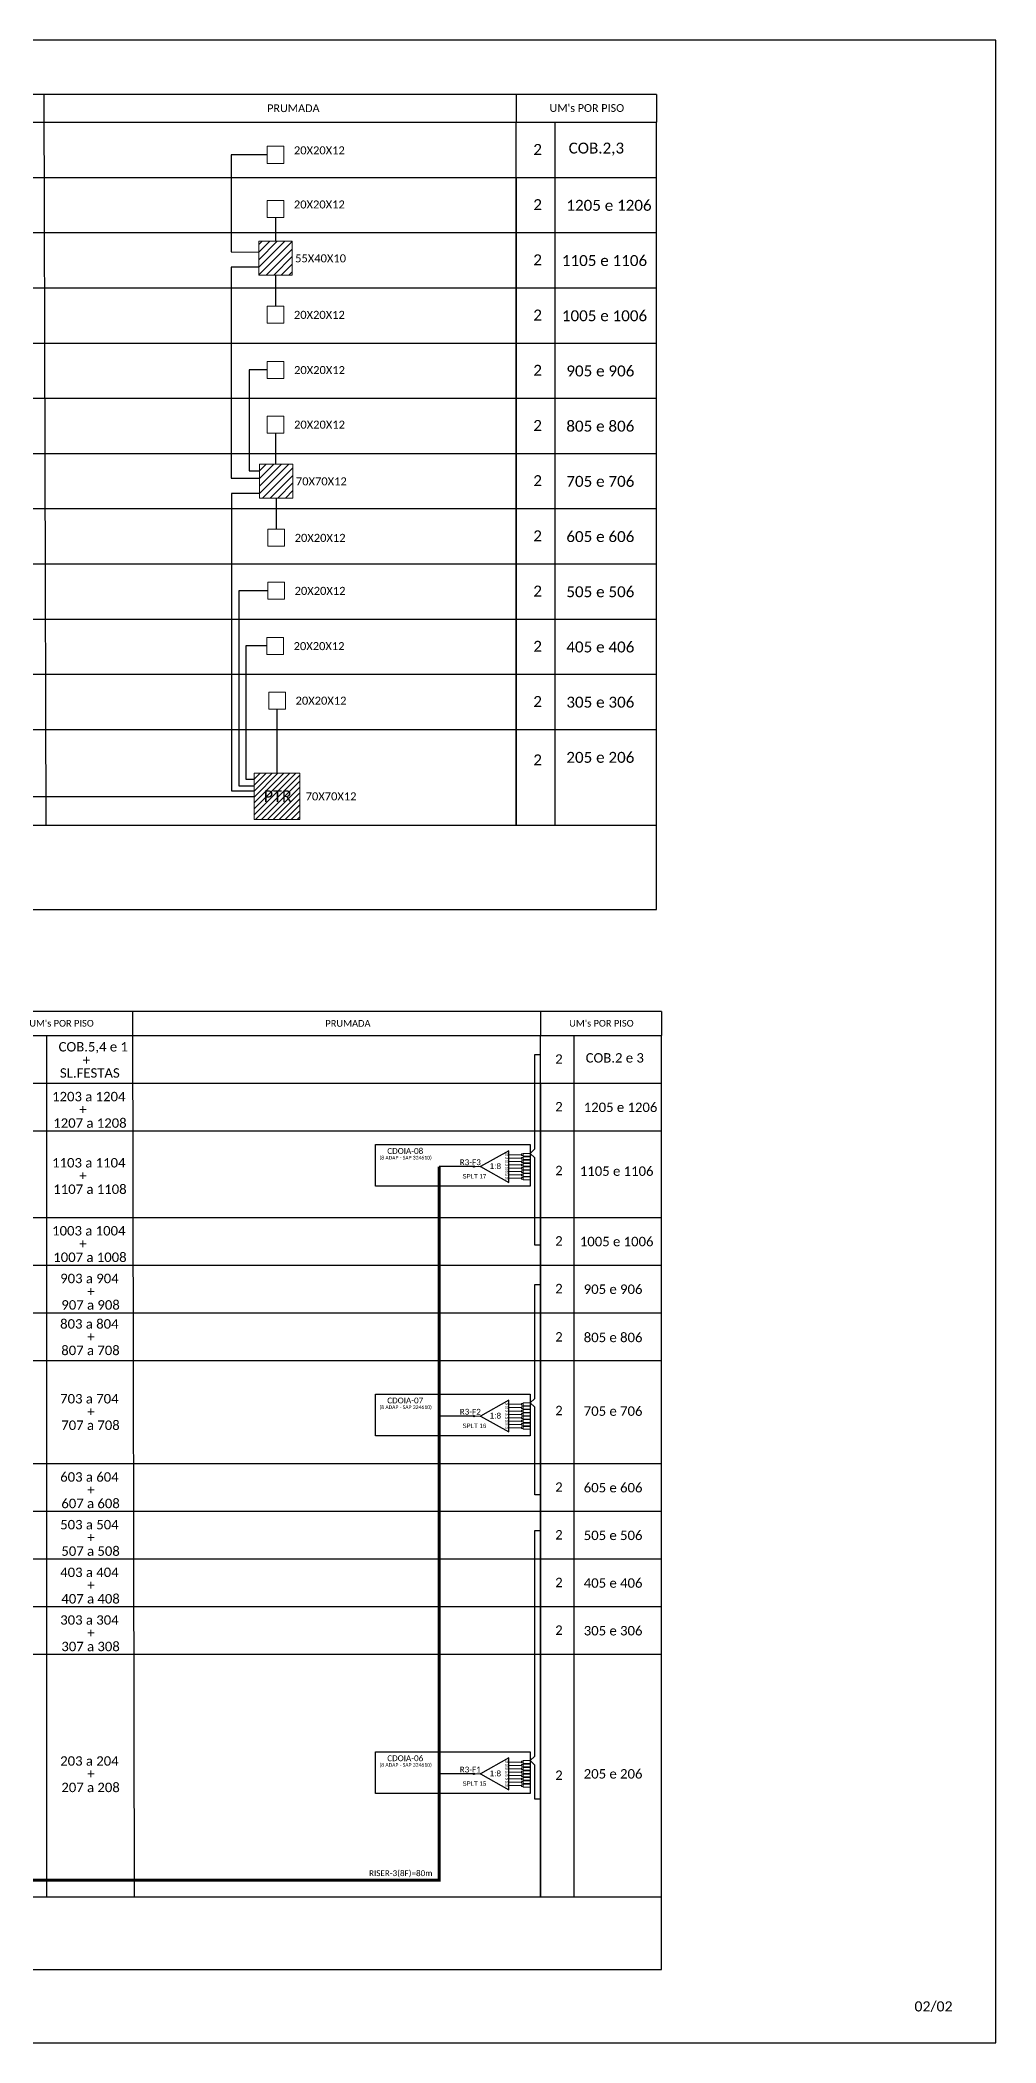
# Model space of a CAD drawing. Header units: metres. Extents: x -1286 to 468, y -500 to 94.
# Drawn here: x 185 to 468, y -500 to 94 of the extents above; entities that cross this region are included whole.
import ezdxf
from ezdxf.enums import TextEntityAlignment as Align

# ---------------------------------------------------------------- set-up
doc = ezdxf.new("R2010")
doc.units = ezdxf.units.M
doc.styles.add('ARIAL', font='arial.ttf')
doc.styles.add('WMF-Calibri0', font='calibri.ttf')

# ---------------------------------------------------------------- blocks, each defined once
blk = doc.blocks.new('SPLT_1-8_SC-APC')
at = {"color": 1}
blk.add_lwpolyline([(-7.37, -2.1), (-17.04, -7.55), (-7.37, -13), (-7.37, -2.1)], dxfattribs=at)
at = {"color": 3, "lineweight": 0}
for points in [[(-2.99, -3.51), (-7.37, -3.51)], [(-7.37, -4.66), (-2.99, -4.66)], [(-7.37, -5.82), (-2.99, -5.82)], [(-2.41, -3.02), (-2.41, -4)], [(-2.41, -3.02), (0, -3.02)], [(-2.41, -4), (0, -4)], [(-2.41, -4.17), (-2.41, -5.16)], [(-2.41, -4.17), (0, -4.17)], [(-2.41, -5.16), (0, -5.16)], [(-2.41, -5.32), (-2.41, -6.31)], [(-2.41, -5.32), (0, -5.32)], [(-2.41, -6.31), (0, -6.31)], [(-2.41, -6.48), (-2.41, -7.46)], [(-2.41, -6.48), (0, -6.48)], [(-7.37, -6.97), (-2.99, -6.97)], [(-7.37, -8.12), (-2.99, -8.12)], [(-7.37, -9.28), (-2.99, -9.28)], [(-7.37, -10.43), (-2.99, -10.43)], [(-7.37, -11.58), (-2.99, -11.58)], [(-2.41, -7.46), (0, -7.46)], [(-2.41, -7.63), (-2.41, -8.62)], [(-2.41, -7.63), (0, -7.63)], [(-2.41, -8.62), (0, -8.62)], [(-2.41, -8.78), (-2.41, -9.77)], [(-2.41, -8.78), (0, -8.78)], [(-2.41, -9.77), (0, -9.77)], [(-2.41, -9.94), (-2.41, -10.92)], [(-2.41, -9.94), (0, -9.94)], [(-2.41, -10.92), (0, -10.92)], [(-2.41, -11.09), (-2.41, -12.08)], [(-2.41, -11.09), (0, -11.09)], [(-2.41, -12.08), (0, -12.08)]]:
    blk.add_lwpolyline(points, dxfattribs=at)
for points in [[(-2.99, -3.22), (-2.41, -3.22), (-2.41, -3.8), (-2.99, -3.8)], [(-2.99, -4.38), (-2.41, -4.38), (-2.41, -4.95), (-2.99, -4.95)], [(-2.99, -5.53), (-2.41, -5.53), (-2.41, -6.1), (-2.99, -6.1)], [(-2.99, -6.68), (-2.41, -6.68), (-2.41, -7.26), (-2.99, -7.26)], [(-2.99, -7.84), (-2.41, -7.84), (-2.41, -8.41), (-2.99, -8.41)], [(-2.99, -8.99), (-2.41, -8.99), (-2.41, -9.56), (-2.99, -9.56)], [(-2.99, -10.14), (-2.41, -10.14), (-2.41, -10.72), (-2.99, -10.72)], [(-2.99, -11.3), (-2.41, -11.3), (-2.41, -11.87), (-2.99, -11.87)]]:
    blk.add_lwpolyline(points, close=True, dxfattribs=at)
at = {"color": 1, "lineweight": 0}
blk.add_lwpolyline([(-17.04, -7.55), (-19.26, -7.55)], dxfattribs=at)
at = {"color": 1, "style": 'ARIAL'}
for s, height, p in [('1:8', 2, (-13.91, -8.4)), ('S1', 0.75, (-8.74, -3.78)), ('S2', 0.75, (-8.74, -4.97)), ('S3', 0.75, (-8.74, -6.18)), ('S4', 0.75, (-8.74, -7.36)), ('S5', 0.75, (-8.74, -8.57)), ('S6', 0.75, (-8.74, -9.69)), ('S7', 0.75, (-8.74, -10.78)), ('S8', 0.75, (-8.74, -11.9))]:
    blk.add_text(s, height=height, dxfattribs=at).set_placement(p)
blk = doc.blocks.new('SPLITTER FUTURO')
blk.add_point((0, 0))
at = {"style": 'ARIAL', "text_generation_flag": 6, "flags": 4}
for tag, p, height in [('SPLT', (-6.22, -4.1), 1.5), ('INSTAL.', (-6.25, -6.09), 1.25)]:
    blk.add_attdef(tag, p, '', height=height, rotation=180, dxfattribs=at)

msp = doc.modelspace()

# ---------------------------------------------------------------- hatches: boundary and pattern name
h = msp.add_hatch()
h.set_pattern_fill('ANSI31', color=1, scale=10, style=0)
h.set_pattern_definition([(45, (-363.3867, -520.943), (-0.8838835, 0.8838835), [])])
h.paths.add_polyline_path([(248.23, -136.98), (261.8, -136.98), (261.8, -123.22), (248.23, -123.22)])
h.paths.add_polyline_path([(250.24, -132.63), (260.32, -132.63), (260.32, -127.48), (250.24, -127.48)], flags=24)
h = msp.add_hatch(color=3)
h.dxf.hatch_style = 1
edge = h.paths.add_edge_path()
edge.add_arc((313.45, -239.89), 0.209, 0, 360)
h = msp.add_hatch(color=3)
h.dxf.hatch_style = 1
edge = h.paths.add_edge_path()
edge.add_arc((313.45, -313.89), 0.209, 0, 360)
h = msp.add_hatch(color=3)
h.dxf.hatch_style = 1
edge = h.paths.add_edge_path()
edge.add_arc((313.45, -420), 0.209, 0, 360)

# ---------------------------------------------------------------- linework, layer by layer
at = {"color": 1, "linetype": 'Continuous'}
for p, q in [((249.59, 33.54), (250.61, 34.55)), ((249.59, 31.29), (252.85, 34.55)), ((249.59, 29.05), (255.1, 34.55)), ((249.59, 26.8), (257.34, 34.55)), ((249.59, 24.56), (259.5, 34.46)), ((251.79, 24.51), (259.5, 32.21)), ((254.04, 24.51), (259.5, 29.97)), ((256.28, 24.51), (259.5, 27.72)), ((258.53, 24.51), (259.5, 25.48)), ((249.82, -33.59), (251.82, -31.59)), ((249.82, -35.84), (254.06, -31.59)), ((249.82, -38.08), (256.31, -31.59)), ((249.82, -40.33), (258.55, -31.59)), ((250.76, -41.63), (259.72, -32.67)), ((253, -41.63), (259.72, -34.91)), ((255.25, -41.63), (259.72, -37.16)), ((257.49, -41.63), (259.72, -39.4))]:
    msp.add_line(p, q, dxfattribs=at)
at = {"color": 30}
for p, q in [((313.45, -239.89), (303.07, -239.89)), ((313.45, -313.89), (303.07, -313.89)), ((313.45, -420), (303.07, -420))]:
    msp.add_line(p, q, dxfattribs=at)
msp.add_lwpolyline([(-372.87, -499.81), (468.13, -499.81), (468.13, 94.19), (-372.87, 94.19)], close=True)
at = {"color": 0}
for points in [[(325.9, 78.05), (-107.22, 78.05)], [(367.49, 78.05), (325.9, 78.05)], [(333.08, -193.93), (-120.34, -193.93)], [(369, -193.93), (333.08, -193.93)]]:
    msp.add_lwpolyline(points, dxfattribs=at)
at = {"color": 7}
for points in [[(185.87, 78.05), (186.51, -138.68)], [(212.15, -193.93), (212.7, -456.44)]]:
    msp.add_lwpolyline(points, dxfattribs=at)
for points in [[(325.9, 78.05), (325.9, 69.82)], [(325.9, 78.05), (325.9, 69.82)], [(367.49, 78.05), (367.49, 69.82)], [(-107.22, 69.82), (325.9, 69.82)], [(-107.22, 69.82), (-107.22, -163.7), (325.9, -163.7)], [(-107.22, 69.82), (367.49, 69.82)], [(325.9, -138.68), (325.9, 69.82)], [(325.9, 69.82), (367.49, 69.82)], [(325.9, -163.7), (367.49, -163.7), (367.49, 69.82)], [(337.47, -138.68), (337.47, 69.82)], [(-107.22, 53.45), (367.49, 53.45)], [(325.9, 53.45), (325.9, -138.68)], [(-107.22, 37.08), (325.9, 37.08)], [(325.9, 37.08), (367.49, 37.08)], [(-107.22, 20.71), (325.9, 20.71)], [(325.9, 20.71), (367.49, 20.71)], [(-107.22, 4.34), (325.9, 4.34)], [(325.9, 4.34), (367.49, 4.34)], [(-107.22, -12.04), (325.9, -12.04)], [(325.9, -12.04), (367.49, -12.04)], [(-107.22, -28.41), (325.9, -28.41)], [(325.9, -28.41), (367.49, -28.41)], [(-107.22, -44.78), (325.9, -44.78)], [(325.9, -44.78), (367.49, -44.78)], [(-107.22, -61.15), (325.9, -61.15)], [(325.9, -61.15), (367.49, -61.15)], [(-107.22, -77.52), (325.9, -77.52)], [(325.9, -77.52), (367.49, -77.52)], [(-107.22, -93.89), (325.9, -93.89)], [(325.9, -93.89), (367.49, -93.89)], [(-107.22, -110.27), (325.9, -110.27)], [(325.9, -110.27), (367.49, -110.27)], [(-107.22, -138.68), (325.9, -138.68)], [(325.9, -138.68), (367.49, -138.68)], [(333.08, -193.93), (333.08, -201.03)], [(333.08, -193.93), (333.08, -201.03)], [(369, -193.93), (369, -201.03)], [(-120.34, -201.03), (333.08, -201.03)], [(-120.34, -201.03), (-120.34, -478.05), (333.08, -478.05)], [(-120.34, -201.03), (369, -201.03)], [(186.82, -456.44), (186.82, -201.03)], [(333.08, -201.03), (369, -201.03)], [(333.08, -478.05), (369, -478.05), (369, -201.03)], [(333.08, -456.44), (333.08, -201.03)], [(343.07, -456.44), (343.07, -201.03)], [(-120.34, -215.17), (369, -215.17)], [(333.08, -215.17), (333.08, -456.44)], [(-120.34, -229.31), (333.08, -229.31)], [(333.08, -229.31), (369, -229.31)], [(-120.34, -254.98), (333.08, -254.98)], [(333.08, -254.98), (369, -254.98)], [(-120.34, -269.12), (333.08, -269.12)], [(333.08, -269.12), (369, -269.12)], [(-120.34, -283.26), (333.08, -283.26)], [(-120.34, -283.26), (333.08, -283.26)], [(333.08, -283.26), (369, -283.26)], [(-120.34, -297.4), (369, -297.4)], [(-120.34, -327.99), (333.08, -327.99)], [(333.08, -327.99), (369, -327.99)], [(-120.34, -342.13), (333.08, -342.13)], [(333.08, -342.13), (369, -342.13)], [(-120.34, -356.27), (333.08, -356.27)], [(333.08, -356.27), (369, -356.27)], [(-120.34, -370.4), (333.08, -370.4)], [(333.08, -370.4), (369, -370.4)], [(-120.34, -384.54), (333.08, -384.54)], [(333.08, -384.54), (369, -384.54)], [(-120.34, -456.44), (333.08, -456.44)], [(333.08, -456.44), (369, -456.44)]]:
    msp.add_lwpolyline(points)
at = {"color": 3}
for points in [[(252.06, 60.17), (241.41, 60.17), (241.41, 31.34), (249.59, 31.29)], [(254.54, 41.58), (254.54, 34.55)], [(249.59, 26.8), (241.45, 26.8), (241.45, -35.74), (249.82, -35.73)], [(254.54, 24.51), (254.54, 15.26)], [(252.1, -3.65), (246.8, -3.65), (246.8, -33.55), (249.82, -33.59)], [(254.58, -22.37), (254.58, -31.63)], [(249.82, -40.33), (241.51, -40.33), (241.51, -128.45), (248.23, -128.45)], [(254.77, -41.63), (254.77, -50.88)], [(252.26, -69.14), (243.71, -69.14), (243.71, -126.99), (248.23, -126.98)], [(251.97, -85.51), (245.81, -85.51), (245.81, -125.04), (248.23, -125.04)], [(255.02, -123.22), (255.02, -104.23)], [(108.98, -130.1), (248.23, -130.1)], [(332.87, -263.19), (331.44, -263.19), (331.44, -237.28), (330.09, -235.98), (331.44, -234.68), (331.44, -206.7), (332.87, -206.7)], [(332.87, -337.24), (331.44, -337.24), (331.44, -311.28), (330.09, -309.98), (331.44, -308.68), (331.44, -274.92), (332.87, -274.92)], [(332.87, -427.5), (331.44, -427.5), (331.44, -417.39), (330.09, -416.09), (331.44, -414.79), (331.44, -347.8), (332.87, -347.8)]]:
    msp.add_lwpolyline(points, dxfattribs=at)
at = {"lineweight": 0}
for points in [[(257.03, 62.7), (252.06, 62.7), (252.06, 57.63), (257.03, 57.63)], [(257.02, 46.65), (252.05, 46.65), (252.05, 41.58), (257.02, 41.58)], [(257.03, 15.26), (252.06, 15.26), (252.06, 10.19), (257.03, 10.19)], [(257.07, -1.12), (252.1, -1.12), (252.1, -6.19), (257.07, -6.19)], [(257.07, -17.3), (252.1, -17.3), (252.1, -22.37), (257.07, -22.37)], [(257.24, -50.88), (252.28, -50.88), (252.28, -55.95), (257.24, -55.95)], [(257.23, -66.6), (252.26, -66.6), (252.26, -71.67), (257.23, -71.67)], [(256.94, -82.98), (251.97, -82.98), (251.97, -88.05), (256.94, -88.05)], [(257.52, -99.16), (252.55, -99.16), (252.55, -104.23), (257.52, -104.23)]]:
    msp.add_lwpolyline(points, close=True, dxfattribs=at)
at = {"color": 1, "lineweight": 0}
for points in [[(259.5, 34.55), (249.59, 34.55), (249.59, 24.51), (259.5, 24.51)], [(259.72, -31.59), (249.82, -31.59), (249.82, -41.63), (259.72, -41.63)], [(248.23, -123.22), (261.8, -123.22), (261.8, -136.98), (248.23, -136.98)]]:
    msp.add_lwpolyline(points, close=True, dxfattribs=at)
at = {"color": 1}
for points in [[(284.2, -233.38), (330.09, -233.38), (330.09, -245.74), (284.2, -245.74)], [(284.2, -307.37), (330.09, -307.37), (330.09, -319.74), (284.2, -319.74)], [(284.2, -413.48), (330.09, -413.48), (330.09, -425.85), (284.2, -425.85)]]:
    msp.add_lwpolyline(points, close=True, dxfattribs=at)
at = {"color": 30}
msp.add_lwpolyline([(33.69, -428.94, 0.864, 0.864, 0), (33.69, -407.13, 0.864, 0.864, 0), (64.08, -407.1, 0.864, 0.864, 0), (64.08, -451.51, 0.864, 0.864, 0), (303.07, -451.51, 0.864, 0.864, 0), (303.07, -239.89, 0, 0, 0)], format="xyseb", dxfattribs=at)
at = {"color": 3}
for centre in [(313.45, -239.89), (313.45, -313.89), (313.45, -420)]:
    msp.add_circle(centre, 0.209, dxfattribs=at)

# ---------------------------------------------------------------- block references
at = {"color": 3, "xscale": 0.8636144441527618, "yscale": 0.8636144441527618, "zscale": 0.8636144441527618}
for p in [(330.09, -233.38), (330.09, -307.37), (330.09, -413.48)]:
    msp.add_blockref('SPLT_1-8_SC-APC', p, dxfattribs=at)
ref = msp.add_blockref('SPLITTER FUTURO', (315.37, -239.89), dxfattribs=dict(xscale=0.8636144441527618, yscale=0.8636144441527618, zscale=0.8636144441527618))
ref.add_attrib('SPLT', 'SPLT 17', (310, -243.43), dxfattribs={"height": 1.295, "rotation": 180, "style": 'ARIAL', "text_generation_flag": 6})
ref = msp.add_blockref('SPLITTER FUTURO', (315.37, -313.89), dxfattribs=dict(xscale=0.8636144441527618, yscale=0.8636144441527618, zscale=0.8636144441527618))
ref.add_attrib('SPLT', 'SPLT 16', (310, -317.43), dxfattribs={"height": 1.295, "rotation": 180, "style": 'ARIAL', "text_generation_flag": 6})
ref = msp.add_blockref('SPLITTER FUTURO', (315.37, -420), dxfattribs=dict(xscale=0.8636144441527618, yscale=0.8636144441527618, zscale=0.8636144441527618))
ref.add_attrib('SPLT', 'SPLT 15', (310, -423.54), dxfattribs={"height": 1.295, "rotation": 180, "style": 'ARIAL', "text_generation_flag": 6})

# ---------------------------------------------------------------- texts
at = {"color": 0, "style": 'WMF-Calibri0'}
for s, height, p in [('PRUMADA', 2.3, (252.11, 72.83)), ("UM's POR PISO", 2.3, (335.79, 72.89)), ("UM's POR PISO", 1.9863, (181.58, -198.39)), ('PRUMADA', 1.986, (269.35, -198.44)), ("UM's POR PISO", 1.9863, (341.62, -198.39))]:
    msp.add_text(s, height=height, dxfattribs=at).set_placement(p)
at = {"color": 7, "style": 'WMF-Calibri0'}
for s, height, p in [('20X20X12', 2.373, (260.03, 60.3)), ('COB.2,3', 3.24, (341.47, 60.54)), ('20X20X12', 2.373, (260.02, 44.25)), ('1205 e 1206', 3.24, (340.79, 43.56)), ('55X40X10', 2.373, (260.39, 28.27)), ('1105 e 1106', 3.24, (339.46, 27.18)), ('20X20X12', 2.373, (260.03, 11.51)), ('1005 e 1006', 3.24, (339.46, 10.81)), ('20X20X12', 2.373, (260.07, -4.87)), ('905 e 906', 3.24, (340.79, -5.56)), ('20X20X12', 2.373, (260.07, -21.05)), ('805 e 806', 3.24, (340.79, -21.93)), ('70X70X12', 2.373, (260.61, -37.87)), ('705 e 706', 3.24, (340.79, -38.3)), ('20X20X12', 2.373, (260.25, -54.63)), ('605 e 606', 3.24, (340.79, -54.68)), ('20X20X12', 2.373, (260.23, -70.35)), ('505 e 506', 3.24, (340.79, -71.05)), ('20X20X12', 2.373, (259.94, -86.73)), ('405 e 406', 3.24, (340.79, -87.42)), ('20X20X12', 2.373, (260.52, -102.91)), ('305 e 306', 3.24, (340.79, -103.79)), ('205 e 206', 3.24, (340.79, -120.16)), ('PTR', 3.433, (251.09, -131.75)), ('70X70X12', 2.373, (263.5, -131.29)), ('COB.5,4 e 1', 2.7981, (190.27, -205.77)), ('+', 2.8, (197.45, -209.72)), ('COB.2 e 3', 2.798, (346.52, -209.06)), ('SL.FESTAS', 2.798, (190.66, -213.53)), ('1203 a 1204', 2.7981, (188.35, -220.54)), ('1207 a 1208', 2.7981, (188.69, -228.39)), ('1205 e 1206', 2.7981, (345.94, -223.72)), ('1103 a 1104', 2.7981, (188.35, -240.17)), ('1105 e 1106', 2.7981, (344.79, -242.65)), ('1107 a 1108', 2.7981, (188.69, -248.01)), ('1003 a 1004', 2.7981, (188.35, -260.34)), ('1005 e 1006', 2.7981, (344.79, -263.53)), ('1007 a 1008', 2.7981, (188.69, -268.19)), ('903 a 904', 2.798, (190.75, -274.48)), ('905 e 906', 2.798, (345.94, -277.67)), ('803 a 804', 2.798, (190.72, -287.96)), ('907 a 908', 2.798, (191.08, -282.33)), ('805 e 806', 2.798, (345.94, -291.97)), ('807 a 708', 2.798, (191.06, -295.81)), ('703 a 704', 2.798, (190.73, -310.15)), ('705 e 706', 2.798, (345.94, -313.82)), ('707 a 708', 2.798, (191.06, -318)), ('603 a 604', 2.798, (190.75, -333.35)), ('607 a 608', 2.798, (191.08, -341.2)), ('605 e 606', 2.798, (345.94, -336.53)), ('503 a 504', 2.798, (190.75, -347.49)), ('505 e 506', 2.798, (345.94, -350.67)), ('507 a 508', 2.798, (191.08, -355.34)), ('403 a 404', 2.798, (190.75, -361.63)), ('405 e 406', 2.798, (345.94, -364.81)), ('407 a 408', 2.798, (191.08, -369.48)), ('303 a 304', 2.798, (190.75, -375.77)), ('305 e 306', 2.798, (345.94, -378.95)), ('307 a 308', 2.798, (191.08, -383.62)), ('203 a 204', 2.798, (190.75, -417.58)), ('205 e 206', 2.798, (345.94, -421.4)), ('207 a 208', 2.798, (191.08, -425.42))]:
    msp.add_text(s, height=height, dxfattribs=at).set_placement(p)
at = {"color": 1, "style": 'WMF-Calibri0'}
for p in [(293.14, -237.8), (293.14, -311.8), (293.14, -417.9)]:
    msp.add_text('(8 ADAP - SAP 324610)', height=1.0795, dxfattribs=at).set_placement(p, align=Align.CENTER)
for s, p in [('CDOIA-08', (287.7, -236.14)), ('CDOIA-07', (287.7, -310.13)), ('CDOIA-06', (287.7, -416.24))]:
    msp.add_text(s, height=1.727, dxfattribs=at).set_placement(p)
at = {"color": 30, "style": 'WMF-Calibri0'}
for s, height, p in [('R3-F3', 1.727, (309.19, -239.48)), ('R3-F2', 1.727, (309.19, -313.48)), ('R3-F1', 1.727, (309.19, -419.59)), ('RISER-3(8F)=80m', 1.7272, (282.3, -450.33))]:
    msp.add_text(s, height=height, dxfattribs=at).set_placement(p)
at = {"style": 'WMF-Calibri0'}
msp.add_text('02/02', height=3, dxfattribs=at).set_placement((443.99, -490.46))
at = {"color": 7, "style": 'WMF-Calibri0', "flags": 4}
for tag, height, p in [('2', 3.24, (332.27, 61.75)), ('2', 3.24, (332.27, 45.38)), ('2', 3.24, (332.27, 29.01)), ('2', 3.24, (332.27, 12.64)), ('2', 3.24, (332.27, -3.74)), ('2', 3.24, (332.27, -20.11)), ('2', 3.24, (332.27, -36.48)), ('2', 3.24, (332.27, -52.85)), ('2', 3.24, (332.27, -69.22)), ('2', 3.24, (332.27, -85.6)), ('2', 3.24, (332.27, -101.97)), ('2', 3.24, (332.27, -119.29)), ('2', 2.798, (338.59, -208.01)), ('+', 2.798, (197.47, -222.96)), ('2', 2.798, (338.59, -222.14)), ('+', 2.798, (197.47, -242.59)), ('2', 2.798, (338.59, -241.07)), ('2', 2.798, (338.59, -261.95)), ('+', 2.798, (197.47, -262.77)), ('+', 2.798, (199.86, -276.91)), ('2', 2.798, (338.59, -276.09)), ('+', 2.798, (199.84, -290.39)), ('2', 2.798, (338.59, -290.4)), ('+', 2.798, (199.85, -312.58)), ('2', 2.798, (338.59, -312.25)), ('+', 2.798, (199.86, -335.78)), ('2', 2.798, (338.59, -334.96)), ('+', 2.798, (199.86, -349.91)), ('2', 2.798, (338.59, -349.1)), ('2', 2.798, (338.59, -363.24)), ('+', 2.798, (199.86, -364.05)), ('+', 2.798, (199.86, -378.19)), ('2', 2.798, (338.59, -377.38)), ('+', 2.798, (199.86, -420)), ('2', 2.798, (338.59, -420.41))]:
    msp.add_attdef(tag, text='XX', height=height, dxfattribs=at).set_placement(p, align=Align.MIDDLE_CENTER)

doc.saveas('drawing.dxf')
